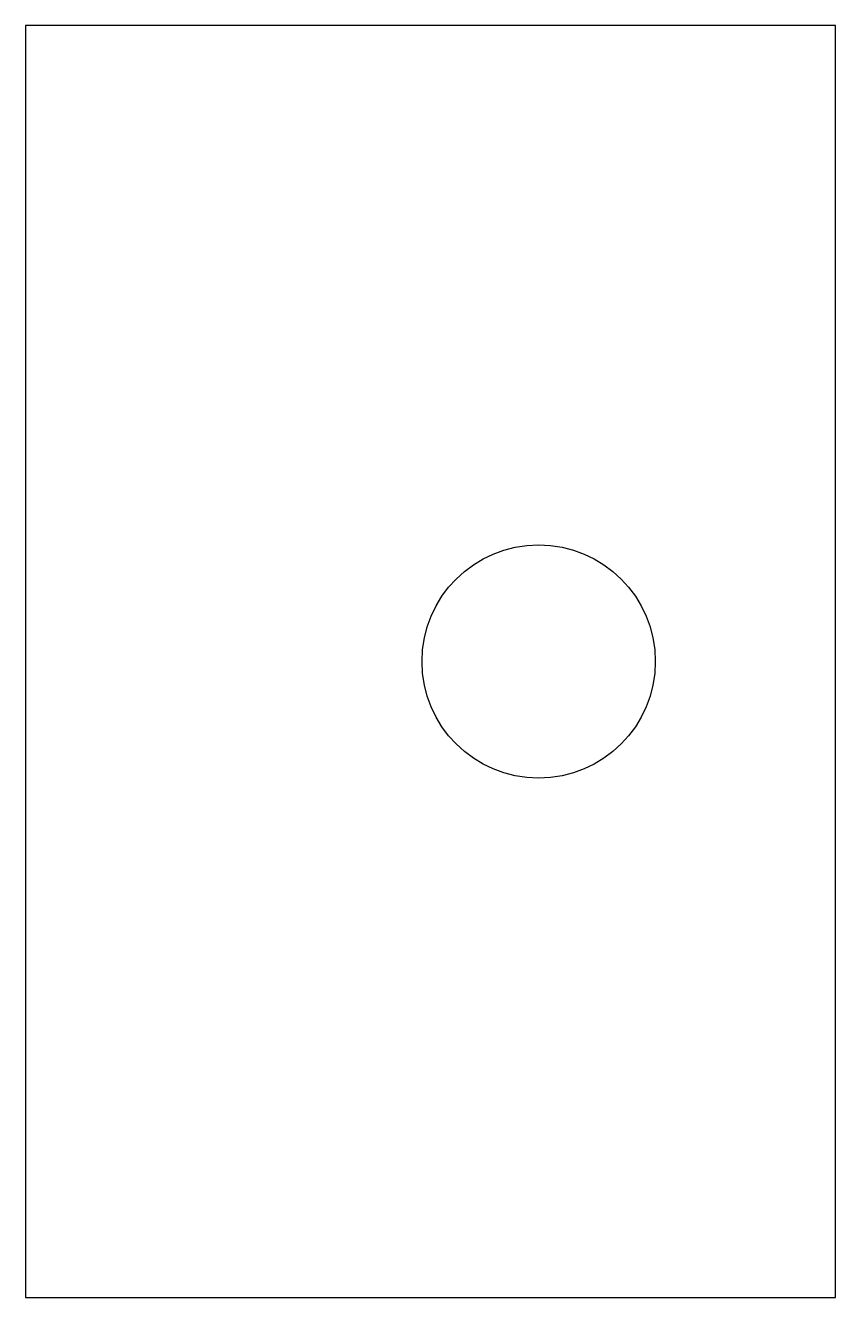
# Model space of a CAD drawing. Header units: millimetres. Extents: x 0 to 19.1, y 0 to 30.
import ezdxf

# ---------------------------------------------------------------- set-up
doc = ezdxf.new("R2010")
doc.units = ezdxf.units.MM
doc.layers.add('CUT_HOLES', color=7, linetype='Continuous')
doc.layers.add('CUT_OUTER', color=7, linetype='Continuous')

msp = doc.modelspace()

# ---------------------------------------------------------------- linework, layer by layer
at = {"layer": 'CUT_HOLES'}
msp.add_circle((12.1, 15), 2.75, dxfattribs=at)
at = {"layer": 'CUT_OUTER'}
msp.add_lwpolyline([(0, 0), (19.1, 0), (19.1, 30), (0, 30)], close=True, dxfattribs=at)

doc.saveas('drawing.dxf')
